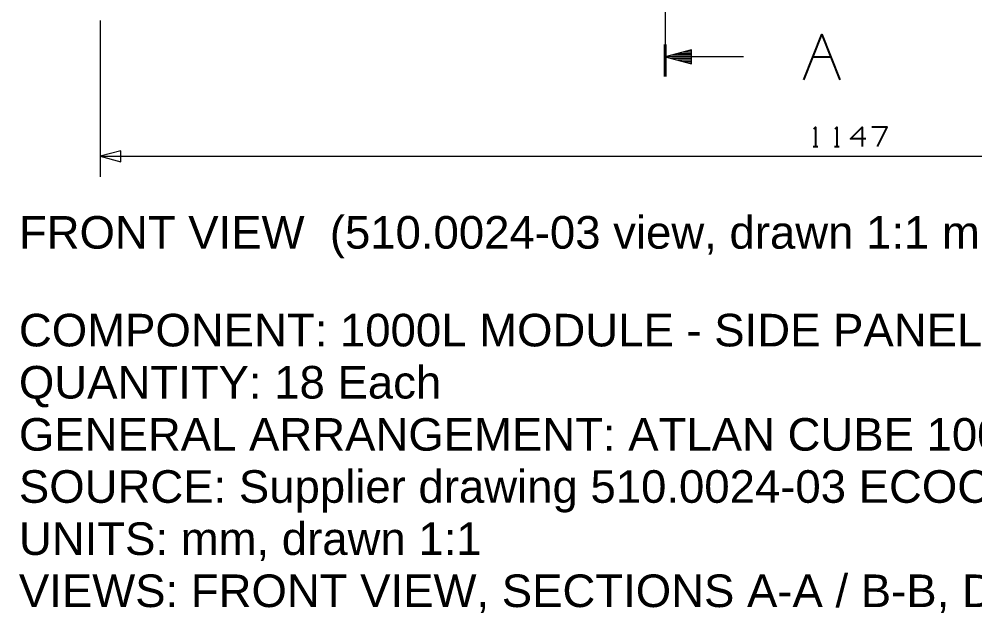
# Model space of a CAD drawing. Header units: millimetres. Extents: x 0 to 1989, y -338 to 950.
# Drawn here: x 0 to 734, y -338 to 121 of the extents above; entities that cross this region are included whole.
import ezdxf

# ---------------------------------------------------------------- set-up
doc = ezdxf.new("R2010")
doc.units = ezdxf.units.MM
for name, color, linetype in [('DETAIL', 8, 'Continuous'), ('FINE', 9, 'Continuous'), ('OUTLINE', 7, 'Continuous'), ('TITLE', 7, 'Continuous')]:
    doc.layers.add(name, color=color, linetype=linetype)
doc.styles.add('ARIAL', font='arial.ttf')

msp = doc.modelspace()

# ---------------------------------------------------------------- linework, layer by layer
at = {"layer": 'DETAIL', "lineweight": 25}
for p, q in [((609.32, 92.08), (623.17, 92.08)), ((609.5, 23.38), (613.25, 23.38)), ((625.84, 23.38), (629.59, 23.38))]:
    msp.add_line(p, q, dxfattribs=at)
for points in [[(602.39, 74.58), (616.24, 109.22), (630.1, 74.58)], [(610.12, 36.97), (611.37, 38.22), (611.37, 23.38)], [(626.47, 36.97), (627.72, 38.22), (627.72, 23.38)], [(650, 29.31), (638.12, 29.31), (647.03, 38.22), (647.03, 23.38)], [(658.84, 23.38), (666.34, 38.22), (654.47, 38.22)]]:
    msp.add_lwpolyline(points, dxfattribs=at)
at = {"layer": 'FINE', "lineweight": 9}
for p, q in [((62.41, 120.14), (62.41, 0)), ((516.06, 95.83), (510.06, 95.83)), ((516.06, 97.08), (514.72, 97.08)), ((516.06, 97.08), (514.72, 97.08)), ((516.06, 92.08), (496.06, 92.08)), ((516.06, 92.08), (496.06, 92.08)), ((516.06, 93.33), (500.73, 93.33)), ((516.06, 90.83), (500.73, 90.83)), ((516.06, 94.58), (505.39, 94.58)), ((516.06, 89.58), (505.39, 89.58)), ((516.06, 88.33), (510.06, 88.33)), ((516.06, 87.08), (514.72, 87.08)), ((516.06, 87.08), (514.72, 87.08)), ((62.41, 15.88), (1209.21, 15.88))]:
    msp.add_line(p, q, dxfattribs=at)
for points in [[(560.81, 223.52), (560.81, 150.88), (496.06, 150.88), (496.06, 77.08)], [(556.06, 92.08), (496.06, 92.08), (516.06, 86.72), (516.06, 97.44), (496.06, 92.08)]]:
    msp.add_lwpolyline(points, dxfattribs=at)
msp.add_lwpolyline([(62.41, 15.88), (78.28, 11.62), (78.28, 20.13)], close=True, dxfattribs=at)
at = {"layer": 'OUTLINE', "lineweight": 40}
msp.add_line((496.06, 101.68), (496.06, 77.08), dxfattribs=at)

# ---------------------------------------------------------------- texts
at = {"layer": 'TITLE', "style": 'ARIAL'}
for s, p in [('FRONT VIEW  (510.0024-03 view, drawn 1:1 mm)', (0, -55)), ('COMPONENT: 1000L MODULE - SIDE PANEL FULL HEIGHT', (0, -130)), ('QUANTITY: 18 Each', (0, -170)), ('GENERAL ARRANGEMENT: ATLAN CUBE 1000L MODULE (SINGLE STACK)', (0, -210)), ('SOURCE: Supplier drawing 510.0024-03 ECOCUBE 1000 SIDE PLATE (rev 03), sheet 2', (0, -250)), ('UNITS: mm, drawn 1:1', (0, -290)), ('VIEWS: FRONT VIEW, SECTIONS A-A / B-B, DETAIL C (1:1)', (0, -330))]:
    msp.add_text(s, height=25, dxfattribs=at).set_placement(p)

doc.saveas('drawing.dxf')
